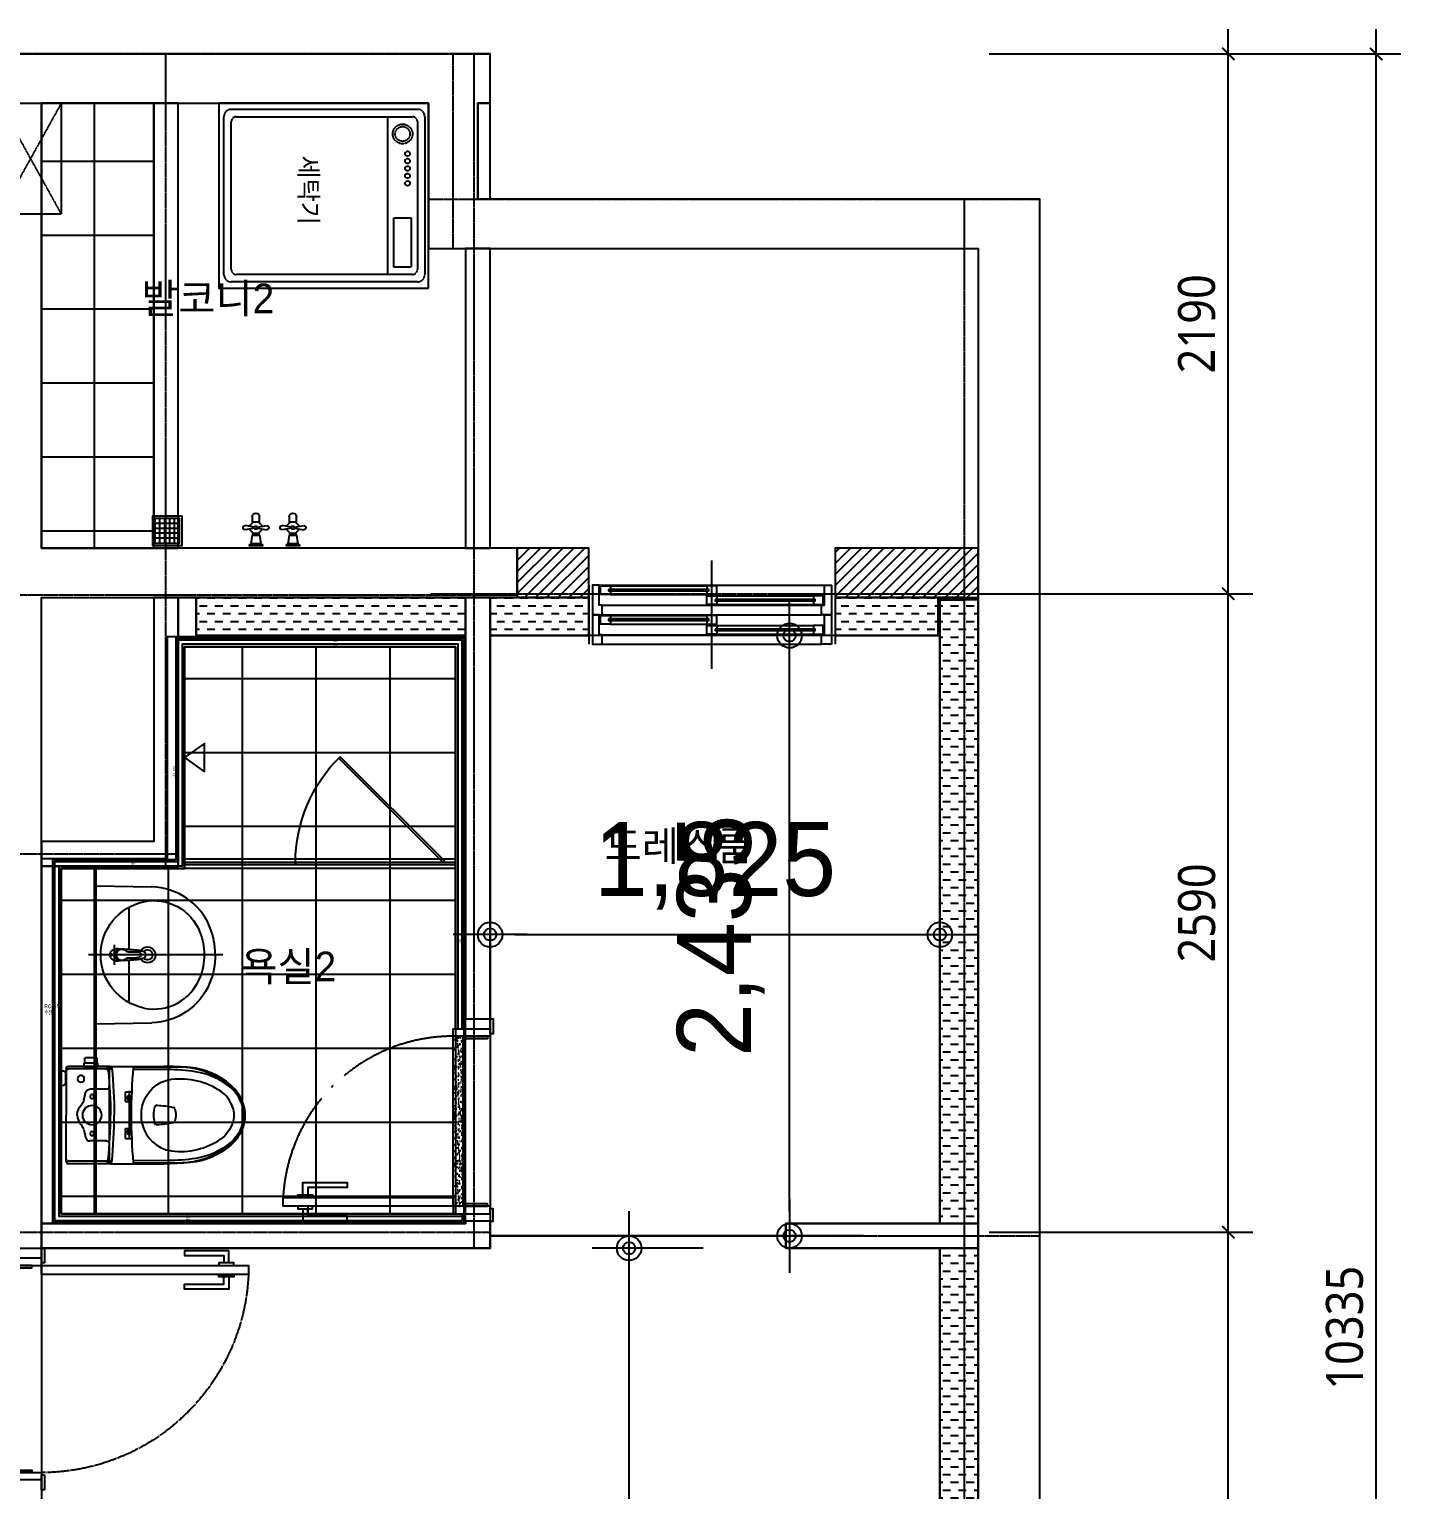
# Model space of a CAD drawing. Extents: x -125 to 16400, y -1600 to 10435.
# Drawn here: x 10835 to 16400, y 4510 to 10435 of the extents above; entities that cross this region are included whole.
import ezdxf

# ---------------------------------------------------------------- set-up
doc = ezdxf.new("R2010")
doc.units = 0
doc.header["$MEASUREMENT"] = 0
for name, pattern in [('AUDIT_D_220706163347-0', [0]), ('CEN', [62, 60, -1, 0, -1]), ('HD', [2.5, 1.5, -1]), ('HID', [2.3, 1.5, -0.8]), ('평면도(기준)$0$ACAD_ISO04W100', [30.5, 24, -3, 0.5, -3]), ('평면도(기준)$0$CENTER2', [16.25, 15, -0.5, 0.25, -0.5])]:
    doc.linetypes.add(name, pattern=pattern)
for name, color, linetype in [('84 A$0$0 TILE LINE & HATCH', 8, 'Continuous'), ('A_HAT', 8, 'Continuous'), ('AA-XXXX-DIMS', 7, 'Continuous'), ('AA-XXXX-UBR', 4, 'Continuous'), ('CEN_CON', 1, 'CEN'), ('CEN_WALL', 12, 'CEN'), ('CONC', 2, 'Continuous'), ('DIM', 7, 'AUDIT_D_220706163347-0'), ('FIN', 6, 'Continuous'), ('FUR', 4, 'Continuous'), ('FUR_가구', 8, 'HD'), ('FUR_가전', 8, 'HID'), ('INS', 8, 'Continuous'), ('SINA-F-DOOR', 5, 'Continuous'), ('SINA-F-FRAME', 4, 'Continuous'), ('SINA-F-단표시', 8, 'Continuous'), ('WAL', 3, 'Continuous'), ('WAL_DRY', 7, 'Continuous'), ('WIN', 4, 'Continuous'), ('바닥타일', 8, 'Continuous'), ('수전', 4, 'Continuous'), ('실명', 3, 'AUDIT_D_220706163347-0'), ('평면도(기준)$0$1.EC-F-DOOR', 4, 'Continuous'), ('평면도(기준)$0$1.EC-F-DOOR-F', 4, 'Continuous')]:
    doc.layers.add(name, color=color, linetype=linetype)
doc.layers.add('Defpoint', color=135, linetype='Continuous', plot=False)
doc.styles.add('HAUD01', font='Dotum.ttf')
doc.styles.add('맑은 고딕', font='malgun.ttf')
doc.styles.add('맑은고딕', font='malgun.ttf', dxfattribs={"width": 0.9})
doc.dimstyles.new('HAUD-100', dxfattribs={"dimscale": 100, "dimtxt": 3, "dimasz": 1, "dimexe": 0, "dimexo": 3, "dimgap": 1, "dimtad": 1, "dimdec": 0, "dimdsep": 46, "dimlunit": 6, "dimtxsty": 'HAUD01', "dimblk": 'DIMDOT', "dimcen": 2.5, "dimdle": 1.5, "dimclrd": 7, "dimclre": 7, "dimclrt": 3, "dimadec": 0, "dimazin": 0, "dimtfac": 1, "dimtdec": 0, "dimtix": 1, "dimtmove": 2, "dimatfit": 3, "dimfxl": 1, "dimtvp": 1, "dimtolj": 1, "dimtzin": 0, "dimarcsym": 0})
doc.dimstyles.new('MCDIM-50', dxfattribs={"dimscale": 50, "dimtxt": 3, "dimasz": 1, "dimexe": 2, "dimexo": 2, "dimgap": 1, "dimtad": 1, "dimdec": 0, "dimzin": 0, "dimdsep": 46, "dimtxsty": '맑은고딕', "dimblk1": 'ARCHTICK', "dimblk2": 'ARCHTICK', "dimsah": 1, "dimcen": 0.09, "dimdle": 2, "dimclrd": 7, "dimclre": 7, "dimclrt": 3, "dimadec": 0, "dimazin": 0, "dimtfac": 1, "dimtdec": 0, "dimtix": 1, "dimtmove": 2, "dimatfit": 3, "dimldrblk": 'ARCHTICK', "dimfxl": 1, "dimtolj": 1, "dimtzin": 0, "dimarcsym": 0})
pattern_1 = [(45, (0, 0), (-22.45064, 22.45064), [])]
pattern_2 = [(0, (0, 0), (0, 300), []), (90, (0, 0), (-300, 2e-14), [])]
pattern_3 = [(0, (0, 0), (31.75, 31.75), [31.75, -31.75])]

# ---------------------------------------------------------------- blocks, each defined once
blk = doc.blocks.new('A$C016A76E2')
at = {"layer": 'SINA-F-단표시'}
h = blk.add_hatch(dxfattribs=at)
h.set_pattern_fill('AR-SAND', color=251, scale=10, angle=90)
h.set_pattern_definition([(127.5, (671299.453, 3999847.715), (-19.26823769, -0.62993358), [0, -15.2, 0, -17, 0, -16.25]), (97.5, (671299.453, 3999847.715), (-28.22146065, 17.69776705), [0, -8.2, 0, -13.7, 0, -5.25]), (57.5, (671299.453, 3999835.415), (-0.056590535, 31.14141862), [0, -5, 0, -18, 0, -23.5]), (47.5, (671299.453, 3999835.415), (-8.77675565, 30.06126605), [0, -2.5, 0, -11.8, 0, -13.5])])
h.paths.add_polyline_path([(-150, 770), (-110, 770), (-110, 80), (-150, 80)])
at = {"layer": '84 A$0$0 TILE LINE & HATCH'}
blk.add_line((-740, 80), (-740, 50), dxfattribs=at)
at = {"layer": 'SINA-F-DOOR', "color": 8}
for points in [[(-720, 116), (-780, 116), (-780, 126), (-720, 126)], [(-720, 80), (-780, 80), (-780, 70), (-720, 70)]]:
    blk.add_lwpolyline(points, close=True, dxfattribs=at)
for points in [[(-760, 126), (-760, 176), (-580, 176), (-580, 156), (-740, 156), (-740, 126)], [(-760, 70), (-760, 20), (-580, 20), (-580, 40), (-740, 40), (-740, 70)]]:
    blk.add_lwpolyline(points, dxfattribs=at)
at = {"layer": 'SINA-F-DOOR'}
blk.add_lwpolyline([(-150, 80), (-840, 80), (-840, 116), (-150, 116), (-150, 80)], dxfattribs=at)
at = {"layer": 'SINA-F-DOOR', "color": 1, "linetype": '평면도(기준)$0$ACAD_ISO04W100', "ltscale": 20}
blk.add_arc((-149.4, 78.4), 691.6, 90.04709, 177.09665, dxfattribs=at)
at = {"layer": 'SINA-F-FRAME'}
for points in [[(0, 780), (0, 840), (12, 840), (12, 780)], [(0, 800), (0, 770), (-150, 770), (-150, 800)], [(-10, 770), (-10, 760), (-110, 760), (-110, 770)], [(0, 50), (0, 80), (-150, 80), (-150, 50)], [(-10, 80), (-10, 90), (-110, 90), (-110, 80)], [(0, 70), (0, 20), (12, 20), (12, 70)]]:
    blk.add_lwpolyline(points, close=True, dxfattribs=at)
at = {"layer": 'SINA-F-단표시', "color": 7}
blk.add_line((-150, 80), (-150, 770), dxfattribs=at)
at = {"layer": 'SINA-F-단표시', "color": 8}
blk.add_line((-110, 770), (-110, 80), dxfattribs=at)
blk = doc.blocks.new('A$C65D858C3')
at = {"layer": '평면도(기준)$0$1.EC-F-DOOR', "color": 8}
for points in [[(80.8, 920), (80.8, 970), (260.8, 970), (260.8, 950), (100.8, 950), (100.8, 920)], [(80.8, 863.9), (80.8, 813.9), (260.8, 813.9), (260.8, 833.9), (100.8, 833.9), (100.8, 863.9)]]:
    blk.add_lwpolyline(points, dxfattribs=at)
at = {"layer": '평면도(기준)$0$1.EC-F-DOOR'}
blk.add_lwpolyline([(840.4, 910), (0.8, 910), (0.8, 874), (840.4, 874), (840.4, 910)], dxfattribs=at)
at = {"layer": '평면도(기준)$0$1.EC-F-DOOR', "color": 8}
for points in [[(120.8, 910), (60.8, 910), (60.8, 920), (120.8, 920)], [(120.8, 874), (60.8, 874), (60.8, 864), (120.8, 864)]]:
    blk.add_lwpolyline(points, close=True, dxfattribs=at)
at = {"layer": '평면도(기준)$0$1.EC-F-DOOR', "color": 1, "linetype": '평면도(기준)$0$CENTER2', "ltscale": 6}
blk.add_arc((840.6, 910.6), 840.6, 182.49818, 269.98243, dxfattribs=at)
at = {"layer": '평면도(기준)$0$1.EC-F-DOOR-F'}
for points in [[(828.4, 980), (828.4, 920), (840.4, 920), (840.4, 980)], [(1050.4, 920), (1050.4, 940), (1050.4, 980), (1068.4, 980), (1068.4, 920)], [(1050.4, 940), (1050.4, 910), (840.4, 910), (840.4, 940)], [(1040.4, 910), (1040.4, 900), (880.4, 900), (880.4, 910)], [(828.4, 60), (828.4, 0), (840.4, 0), (840.4, 60)], [(1050.4, 40), (1050.4, 70), (840.4, 70), (840.4, 40)], [(1040.4, 70), (1040.4, 80), (880.4, 80), (880.4, 70)]]:
    blk.add_lwpolyline(points, close=True, dxfattribs=at)
blk.add_lwpolyline([(1068.4, 0), (1068.4, 60), (1050.4, 60), (1050.4, 10), (1065.4, 10), (1065.4, 0), (1068.4, 0)], dxfattribs=at)
blk = doc.blocks.new('WIN_이중창_1000')
at = {"layer": 'Defpoint'}
for p, q in [((-15, 240), (-15, 0)), ((985, 240), (985, 0))]:
    blk.add_line(p, q, dxfattribs=at)
at = {"layer": 'WIN'}
blk.add_line((485, -100), (485, 340), dxfattribs=at)
at = {"layer": 'WIN', "color": 8}
for p, q in [((942, 240), (28, 240)), ((897, 237), (505, 237)), ((465, 196), (73, 196)), ((897, 202), (505, 202)), ((930, 158), (40, 158)), ((930, 120), (40, 120)), ((465, 161), (73, 161)), ((465, 76), (73, 76)), ((897, 117), (505, 117)), ((897, 82), (505, 82)), ((930, 38), (40, 38)), ((930, 0), (40, 0)), ((465, 41), (73, 41))]:
    blk.add_line(p, q, dxfattribs=at)
at = {"layer": 'WIN'}
for points in [[(40, 158), (28, 158), (28, 240), (0, 240), (0, 120), (40, 120), (40, 158)], [(505, 216.5), (505, 202), (465, 202), (465, 237), (505, 237), (505, 222.5)], [(897, 216.5), (897, 202), (937, 202), (937, 237), (897, 237), (897, 222.5)], [(930, 158), (942, 158), (942, 240), (970, 240), (970, 120), (930, 120), (930, 158)], [(73, 175.5), (73, 161), (33, 161), (33, 196), (73, 196), (73, 181.5)], [(472, 181.5), (472, 175.5), (66, 175.5), (66, 181.5), (472, 181.5)], [(465, 175.5), (465, 161), (505, 161), (505, 196), (465, 196), (465, 181.5)], [(904, 222.5), (904, 216.5), (498, 216.5), (498, 222.5), (904, 222.5)], [(40, 38), (28, 38), (28, 120), (0, 120), (0, 0), (40, 0), (40, 38)], [(930, 38), (942, 38), (942, 120), (970, 120), (970, 0), (930, 0), (930, 38)], [(73, 55.5), (73, 41), (33, 41), (33, 76), (73, 76), (73, 61.5)], [(472, 61.5), (472, 55.5), (66, 55.5), (66, 61.5), (472, 61.5)], [(505, 96.5), (505, 82), (465, 82), (465, 117), (505, 117), (505, 102.5)], [(465, 55.5), (465, 41), (505, 41), (505, 76), (465, 76), (465, 61.5)], [(904, 102.5), (904, 96.5), (498, 96.5), (498, 102.5), (904, 102.5)], [(897, 96.5), (897, 82), (937, 82), (937, 117), (897, 117), (897, 102.5)]]:
    blk.add_lwpolyline(points, dxfattribs=at)
blk = doc.blocks.new('A$Cc42cb16b')
at = {"layer": 'FUR'}
for p, q in [((515, 560), (287.6, 555.3)), ((515, 560), (515, 0)), ((380, 301.1), (380, 473.6)), ((380, 86.4), (380, 258.9)), ((515, 0), (287.6, 4.7))]:
    blk.add_line(p, q, dxfattribs=at)
at = {"layer": 'FUR', "color": 1}
for p, q in [((440, 320), (440, 240)), ((0, 280), (545, 280))]:
    blk.add_line(p, q, dxfattribs=at)
at = {"layer": 'FUR', "flags": 128}
for points in [[(52.9, 394.9, -0.297578), (287.6, 555.3)], [(30, 280, -0.098575), (52.9, 394.9)], [(319.9, 64.3, -0.366647), (92.5, 187.3)]]:
    blk.add_lwpolyline(points, format="xyb", dxfattribs=at)
at = {"layer": 'FUR'}
for centre, radius, start, end in [((278.8, 300), 200, 78.13508, 158.67631), ((274.6, 280), 220.4, 281.86492, 78.13508), ((330, 280), 255, 158.67631, 180), ((305, 280), 32.5, 31.43451, 328.56579), ((305, 280), 20.5, 42.49102, 317.50719), ((330, 280), 300, 180, 202.51905), ((330, 280), 255, 180, 201.32369), ((343.2, 280.1), 11.3, 130.16728, 251.75723), ((293, 264.7), 260, 202.51905, 268.80631)]:
    blk.add_arc(centre, radius, start, end, dxfattribs=at)
for points, weights in [([(333.8, 297.1), (328.7, 296.6), (323.8, 295.4)], [1, 0.997376203537, 1]), ([(334.5, 297.1), (334.2, 297.1), (333.8, 297.1)], [1, 0.999995529652, 1]), ([(334.5, 297.1), (356.5, 299.3), (378.5, 301)], [1, 0.999929606915, 1]), ([(378.5, 301), (384.5, 301.5), (410.9, 303.3)], [1, 0.999993741512, 1]), ([(393.4, 297.1), (391.7, 295.9), (389.9, 295)], [1, 0.995856523514, 1]), ([(393.8, 297.4), (393.6, 297.3), (393.4, 297.1)], [1, 0.999939501286, 1]), ([(406.5, 302.6), (399.4, 301.9), (393.8, 297.5)], [1, 0.961287915707, 1]), ([(413.6, 303.5), (410.9, 303.4), (408.3, 302.7)], [1, 0.993428587914, 1]), ([(413.6, 303.5), (413.9, 303.5), (414.2, 303.5)], [1, 0.999912261963, 1]), ([(414.2, 303.5), (437.7, 303.4), (437.6, 280)], [1, 0.707125544548, 1]), ([(314.6, 287), (313.2, 283.7), (313.2, 280)], [1, 0.981753051281, 1]), ([(313.2, 280), (313.2, 276.4), (314.6, 273)], [1, 0.981707036495, 1]), ([(323.7, 295.4), (317, 293.6), (314.6, 287)], [1, 0.881687879562, 1]), ([(314.6, 273), (317, 266.4), (323.7, 264.6)], [1, 0.881586849689, 1]), ([(323.8, 264.6), (328.7, 263.4), (333.8, 262.9)], [1, 0.997388422489, 1]), ([(333.8, 262.9), (334.2, 262.9), (334.5, 262.9)], [1, 0.999997198582, 1]), ([(378.5, 259), (356.5, 260.7), (334.5, 262.9)], [1, 0.999929606915, 1]), ([(335.9, 288.8), (338.6, 290.8), (341.9, 291)], [1, 0.954250395298, 1]), ([(341.9, 269), (340.8, 269.1), (339.7, 269.4)], [1, 0.994235515594, 1]), ([(390.5, 258), (384.5, 258.5), (378.5, 259)], [1, 0.999993622303, 1]), ([(381.1, 267.3), (383.8, 267.1), (386.4, 266.3)], [1, 0.992239117622, 1]), ([(389.9, 295), (385.7, 292.9), (381.2, 292.7)], [1, 0.978727579117, 1]), ([(386.4, 266.3), (390.2, 265.2), (393.3, 262.9)], [1, 0.985343575478, 1]), ([(390.6, 258), (400.5, 256.9), (413.6, 256.5)], [1, 0.999511599541, 1]), ([(393.3, 262.9), (393.5, 262.7), (393.8, 262.5)], [1, 0.999930858612, 1]), ([(393.8, 262.5), (399.4, 258.1), (406.5, 257.4)], [1, 0.960904896259, 1]), ([(408.9, 257.1), (411.2, 256.6), (413.6, 256.5)], [1, 0.99490660429, 1]), ([(414.2, 256.5), (413.9, 256.5), (413.6, 256.5)], [1, 0.999912261963, 1]), ([(437.6, 280), (437.7, 256.6), (414.2, 256.5)], [1, 0.707125544548, 1]), ([(433, 256), (457, 256), (457, 280)], [1, 0.707185387611, 1]), ([(433.6, 283.5), (433.9, 281.8), (433.9, 280)], [1, 0.996173918247, 1]), ([(433.6, 276.5), (433.9, 278.2), (433.9, 280)], [1, 0.996153950691, 1])]:
    blk.add_rational_spline(points, weights, degree=2, dxfattribs=at)
for points, knots in [([(431.4, 280), (431.4, 283.2), (430.7, 286.4), (428.3, 292.1), (426.5, 294.7), (419.6, 301.1), (413.1, 303.3), (406.5, 302.6)], [0, 0, 0, 0, 0.248236, 0.248236, 0.496338, 0.496338, 1, 1, 1, 1]), ([(434.3, 283.5), (433.5, 288.8), (431.1, 293.7), (423.9, 300.6), (419.4, 302.6), (413.4, 302.8)], [0, 0, 0, 0, 0.5, 0.5, 1, 1, 1, 1]), ([(406.5, 257.4), (413.1, 256.7), (419.6, 258.9), (426.5, 265.3), (428.3, 267.9), (430.7, 273.6), (431.4, 276.7), (431.4, 280)], [0, 0, 0, 0, 0.502806, 0.502806, 0.750772, 0.750772, 1, 1, 1, 1]), ([(413.4, 257.1), (419.4, 257.4), (423.9, 259.4), (431.1, 266.3), (433.5, 271.2), (434.3, 276.5)], [0, 0, 0, 0, 0.5, 0.5, 1, 1, 1, 1]), ([(433.4, 283.5), (433.2, 283.5), (433.1, 283.1), (433, 281.9), (433, 280.9), (433, 280)], [0, 0, 0, 0, 0.493042, 0.493042, 1, 1, 1, 1]), ([(433, 280), (433, 279.1), (433, 278.1), (433.1, 276.8), (433.2, 276.5), (433.4, 276.5)], [0, 0, 0, 0, 0.493716, 0.493716, 1, 1, 1, 1]), ([(448.6, 280), (448.6, 281.8), (449.3, 283.2), (450.7, 283.3), (451.2, 283), (452, 281.8), (452.2, 280.9), (452.2, 280)], [0, 0, 0, 0, 0.498025, 0.498025, 0.742403, 0.742403, 1, 1, 1, 1]), ([(452.2, 280), (452.2, 279.1), (452, 278.3), (451.2, 277), (450.7, 276.7), (449.3, 276.8), (448.6, 278.2), (448.6, 280)], [0, 0, 0, 0, 0.250344, 0.250344, 0.505692, 0.505692, 1, 1, 1, 1]), ([(449.8, 283.1), (450, 283), (450.4, 282.6), (450.8, 281.9), (451.1, 281), (451.2, 280.3), (451.2, 280)], [0, 0, 0, 0, 0.213027, 0.451355, 0.721359, 1, 1, 1, 1]), ([(451.2, 280), (451.2, 278.8), (450.8, 278.1), (450.3, 277.2), (450, 277), (449.8, 276.9)], [0, 0, 0, 0, 0.435639, 0.435639, 1, 1, 1, 1])]:
    blk.add_open_spline(points, degree=3, knots=knots, dxfattribs=at)
for points in [[(409, 302.8), (408.7, 302.8), (408.5, 302.7)], [(413.4, 302.8), (411.6, 302.8), (409.7, 302.8)], [(416.6, 303.6), (415.4, 303.5), (414.2, 303.5)], [(418.5, 303.6), (417.5, 303.6), (416.6, 303.6)], [(423.3, 303.7), (420.9, 303.7), (418.6, 303.6)], [(423.3, 303.7), (424.3, 303.8), (425.4, 303.8)], [(425.4, 303.8), (429.2, 303.9), (433, 304)], [(341.9, 291), (350.1, 291.3), (358.3, 291.7)], [(358.3, 268.3), (350.1, 268.6), (341.9, 269)], [(381.2, 292.7), (369.7, 292.2), (358.3, 291.7)], [(381.1, 267.3), (369.7, 267.8), (358.3, 268.3)], [(410, 257.2), (411.7, 257.2), (413.4, 257.1)], [(414.2, 256.5), (415.4, 256.5), (416.6, 256.4)], [(414.8, 256.5), (415.1, 256.5), (415.4, 256.5)], [(416.6, 256.4), (417.5, 256.4), (418.5, 256.4)], [(418.6, 256.4), (420.9, 256.3), (423.3, 256.3)], [(425.4, 256.2), (424.3, 256.2), (423.3, 256.3)], [(433, 256), (429.2, 256.1), (425.4, 256.2)], [(434.3, 283.5), (433.9, 283.5), (433.4, 283.5)], [(433.4, 276.5), (433.9, 276.5), (434.3, 276.5)]]:
    blk.add_open_spline(points, degree=2, dxfattribs=at)
blk.add_rational_spline([(457, 280), (457, 289.9), (450, 297), (443, 304), (433, 304)], [1, 0.923873603344, 1, 0.923873603344, 1], degree=2, knots=[0, 0, 0, 0.5, 0.5, 1, 1, 1], dxfattribs=at)
blk = doc.blocks.new('A$C26a53a47')
at = {"layer": 'FUR'}
for p, q in [((599, 407.6), (599, 426)), ((603, 430), (646.5, 430)), ((650.5, 426), (650.5, 407.6)), ((267.7, 392), (452, 392.5)), ((313.6, 382.1), (452.8, 382.5)), ((542, 395), (329.4, 395)), ((555, 377.9), (540, 387.8)), ((548, 395), (717, 395)), ((563, 385), (548, 395)), ((550, 387), (550, 8)), ((563, 385), (717, 385)), ((596, 407.6), (654, 407.6)), ((596, 395), (596, 407.6)), ((654, 395), (596, 395)), ((654, 407.6), (654, 395)), ((725, 387), (725, 197.5)), ((725, 357.8), (727, 357.8)), ((727, 331.5), (727, 363.5)), ((741, 377.5), (745, 377.5)), ((745.1, 377.5), (745, 317.5)), ((745, 377.5), (745, 317.5)), ((562, 302.5), (629.4, 302.5)), ((725, 337.3), (727, 337.3)), ((741, 317.5), (745, 317.5)), ((484, 292.5), (458.1, 292.5)), ((459.2, 261.5), (462, 261.5)), ((462, 261.5), (462, 133.5)), ((484, 252.5), (462, 252.5)), ((470, 295.5), (470, 99.5)), ((484, 252.5), (484, 292.5)), ((653.5, 257.5), (648.2, 280.9)), ((725, 8), (725, 197.5)), ((459.2, 133.5), (462, 133.5)), ((484, 142.5), (462, 142.5)), ((484, 102.5), (484, 142.5)), ((653.5, 137.5), (648.2, 114.1)), ((484, 102.5), (458.1, 102.5)), ((562, 92.5), (629.4, 92.5)), ((267.7, 3), (452, 2.5)), ((313.6, 12.9), (452.8, 12.5)), ((542, 0), (329.4, 0)), ((555, 17.1), (540, 7.2)), ((563, 10), (548, 0)), ((548, 0), (717, 0)), ((563, 10), (717, 10))]:
    blk.add_line(p, q, dxfattribs=at)
at = {"layer": 'FUR', "flags": 128}
for points in [[(51.2, 310.4, -0.18096), (267.7, 392)], [(56.3, 307.5, -0.139094), (200.3, 373.3)], [(56.7, 319, -0.159563), (222.5, 390.2)], [(200.3, 373.3, -0.037446), (313.6, 382.1)], [(222.5, 390.2, -0.022302), (329.4, 395)], [(0, 197.5, -0.216307), (51.2, 310.4)], [(5.5, 197.5, -0.219854), (56.3, 307.5)], [(7.1, 243, -0.135941), (56.7, 319)], [(562, 302.5, -0.414214), (550, 314.5)], [(741, 317.5, -0.414214), (727, 331.5)], [(49.9, 229.4, -0.165632), (97.9, 294.2)], [(355.8, 237.3, -0.336618), (364.8, 231.1)], [(284.1, 222.7, -0.26174), (290.6, 228.6)], [(540, 7.2, -0.026367), (530, 197.5)], [(555, 17.1, -0.027834), (545, 197.5)], [(680, 197.5, -0.192258), (663.5, 156.2)], [(290.6, 166.4, -0.26174), (284.1, 172.3)], [(416.2, 162, -0.317582), (297.5, 52.4)], [(653.5, 137.5, -0.135013), (663.5, 156.2)], [(297.5, 52.4, -0.186188), (97.9, 100.8)], [(643.9, 101.6, -0.289681), (629.4, 92.5)], [(648.2, 114.1, -0.055053), (643.9, 101.6)], [(548, 0, -0.383657), (540, 7.2)], [(563, 10, -0.381976), (555, 17.1)], [(725, 18, -0.414214), (717, 10)], [(725, 8, -0.414214), (717, 0)]]:
    blk.add_lwpolyline(points, format="xyb", dxfattribs=at)
at = {"layer": 'FUR'}
for centre, radius in [((665, 345), 13.5), ((470, 267.5), 8), ((620, 272.5), 8), ((620, 197.5), 39), ((470, 127.5), 8), ((620, 122.5), 8)]:
    blk.add_circle(centre, radius, dxfattribs=at)
for centre, radius, start, end in [((603, 426), 4, 90, 180), ((646.5, 426), 4, 0, 90), ((-1905.3, 197.5), 2365.3, 355.2711, 4.7289), ((2338.5, 197.5), 1808.5, 173.95856, 180), ((548, 387), 8, 90, 173.95856), ((542, 387), 8, 67.97541, 90), ((542, 387), 8, 0, 67.97541), ((2169, 197.5), 1624, 173.62266, 180), ((563, 377), 8, 90, 173.62266), ((717, 387), 8, 0, 90), ((717, 377), 8, 0, 90), ((741, 363.5), 14, 90, 180), ((260.4, 59.6), 285.4, 82.53283, 124.72084), ((279.3, 203.8), 140, 12.05719, 82.53283), ((629.4, 286.5), 16, 25.37873, 90.09343), ((150, 197.5), 150, 162.33942, 197.66058), ((369.2, -112.4), 350, 92.18184, 102.97326), ((589.7, 267.6), 60, 12.77432, 25.37873), ((692.5, 266.4), 40, 192.77436, 223.53108), ((620, 197.5), 60, 0, 43.53108), ((150, 197.5), 150, 180, 228.8217), ((150, 197.5), 144.5, 180, 229.59784), ((150, 197.5), 105, 162.33942, 197.66058), ((360, 197.5), 80, 161.64341, 198.35659), ((260, 197.5), 110, 342.23478, 17.76522), ((250, 197.5), 170, 347.94281, 12.05719), ((169.1, 203.6), 170, 197.66058, 228.62622), ((169.1, 203.6), 125, 197.66058, 235.27916), ((369.2, 507.4), 350, 257.02674, 267.81816), ((356.2, 166.7), 9, 267.81816, 342.23478), ((268.5, 333), 330, 228.8217, 269.85058), ((244.3, 308.3), 290, 229.59784, 261.27252), ((248.4, 293.6), 290, 228.62622, 264.8897), ((562, 80.5), 12, 90, 180), ((315.6, 772.9), 760, 261.27252, 269.8506), ((329.4, 1200), 1200, 264.8897, 270), ((542, 8), 8, 270, 292.02459), ((542, 8), 8, 292.02459, 0)]:
    blk.add_arc(centre, radius, start, end, dxfattribs=at)
blk.add_open_spline([(5.4, 197.5), (5.4, 197.6), (5.4, 197.6), (5.4, 197.7)], degree=3, dxfattribs=at)
blk.add_open_spline([(5.4, 197.5), (5.4, 197.6), (5.4, 197.6), (5.4, 197.7)], degree=3, dxfattribs=at)
blk = doc.blocks.new('UBR 부부욕실 1600x2300')
at = {"layer": '바닥타일'}
h = blk.add_hatch(dxfattribs=at)
h.set_pattern_fill('_USER', color=256, scale=300, double=1, pattern_type=0)
h.set_pattern_definition(pattern_2)
h.paths.add_polyline_path([(-1100, -2300), (500, -2300), (500, -900), (0, -900), (0, 0), (-1100, 0)])
at = {"layer": 'FUR', "color": 6}
blk.add_line((-450, -876), (-450, -884), dxfattribs=at)
at = {"layer": 'FUR'}
blk.add_line((360, -900), (360, -2300), dxfattribs=at)
for points in [[(-1100, -2300), (500, -2300), (500, -900), (0, -900), (0, 0), (-1100, 0)], [(-81.9, -508), (-81.9, -392), (0, -450)], [(0, -860), (-1100, -860), (-1100, -900), (0, -900)]]:
    blk.add_lwpolyline(points, close=True, dxfattribs=at)
at = {"layer": 'FUR', "color": 6}
for points in [[(-1055.7, -870.3), (-631.4, -446.1), (-625.8, -451.8), (-1050, -876)], [(-1100, -876), (0, -876), (0, -884), (-1100, -884)]]:
    blk.add_lwpolyline(points, close=True, dxfattribs=at)
blk.add_arc((-1050, -876), 600, 0, 45.76397, dxfattribs=at)
at = {"layer": 'FUR'}
for name, p in [('A$Cc42cb16b', (-155, -1530)), ('A$C26a53a47', (-245.1, -2097.5))]:
    blk.add_blockref(name, p, dxfattribs=at)
blk = doc.blocks.new('A$C4e4a4905')
at = {"layer": 'AA-XXXX-UBR'}
blk.add_line((1714.5, 47.5), (1714.5, 20.5), dxfattribs=at)
at = {"layer": 'AA-XXXX-UBR', "color": 5}
blk.add_lwpolyline([(52.5, 1482.5), (52.5, 12.5), (1722.5, 12.5), (1722.5, 2382.5), (552.5, 2382.5), (552.5, 1482.5)], close=True, dxfattribs=at)
at = {"layer": 'AA-XXXX-UBR'}
for points in [[(1714.5, 797.5), (1714.5, 2374.5), (560.5, 2374.5), (560.5, 1474.5), (60.5, 1474.5), (60.5, 20.5), (1714.5, 20.5)], [(1697.5, 797.5), (1697.5, 2357.5), (577.5, 2357.5), (577.5, 1457.5), (77.5, 1457.5), (77.5, 37.5), (1714.5, 37.5)], [(1687.5, 797.5), (1687.5, 2347.5), (587.5, 2347.5), (587.5, 1447.5), (87.5, 1447.5), (87.5, 47.5), (1714.5, 47.5)]]:
    blk.add_lwpolyline(points, dxfattribs=at)
at = {"layer": 'Defpoint'}
blk.add_lwpolyline([(7.5, 1487.5), (7.5, 7.5), (1727.5, 7.5), (1727.5, 2387.5), (517.5, 2387.5), (517.5, 1487.5)], close=True, dxfattribs=at)
at = {"layer": 'Defpoint', "style": 'HAUD01', "width": 0.8}
for p in [(1206.6, 2349.5), (387.9, 1449.5), (610.6, 12.1)]:
    blk.add_text('경량', height=15, rotation=90, dxfattribs=at).set_placement(p)
for s, p in [('경량', (537.9, 1844.4)), ('수전', (537.9, 1819.7)), ('경량', (1689.5, 1144.9)), ('RC,조적', (19.2, 881.3)), ('수전', (19.2, 856.5))]:
    blk.add_text(s, height=15, dxfattribs=at).set_placement(p)
blk = doc.blocks.new('FD')
at = {"layer": '수전'}
for p, q in [((110, -30), (10, -30)), ((110, -50), (10, -50)), ((30, -110), (30, -10)), ((50, -110), (50, -10)), ((70, -110), (70, -10)), ((90, -110), (90, -10)), ((110, -70), (10, -70)), ((110, -90), (10, -90))]:
    blk.add_line(p, q, dxfattribs=at)
for points in [[(0, -120), (120, -120), (120, 0), (0, 0)], [(10, -110), (110, -110), (110, -10), (10, -10)]]:
    blk.add_lwpolyline(points, close=True, dxfattribs=at)
blk = doc.blocks.new('수전')
at = {"layer": '수전'}
for p, q in [((0, 0), (58.5, 0, 0)), ((19.7, -49.8), (6.1, -63.4)), ((29.2, -7), (9.3, -7)), ((9.9, -7), (14.9, -42.9)), ((14.9, -42.9), (29.2, -42.9)), ((38.8, -49.8), (19.7, -49.8)), ((49.2, -7), (29.2, -7)), ((29.2, -42.9), (43.6, -42.9)), ((52.3, -63.4), (38.8, -49.8)), ((43.6, -42.9), (48.6, -7)), ((23.4, -71.3), (-14.8, -64.6)), ((23.4, -74.6), (-14.8, -81.3)), ((6.1, -63.4), (6.1, -68.2)), ((6.1, -77.6), (6.1, -82.5)), ((6.1, -82.5), (19.7, -96)), ((14.5, -117.3), (14.5, -90.9)), ((19.7, -96), (38.8, -96)), ((35.1, -71.3), (73.3, -64.6)), ((35.1, -74.6), (73.3, -81.3)), ((38.8, -96), (52.3, -82.5)), ((44, -90.9), (44, -117.3)), ((52.3, -68.2), (52.3, -63.4)), ((52.3, -82.5), (52.3, -77.6))]:
    blk.add_line(p, q, dxfattribs=at)
blk.add_circle((29.2, -72.9), 5.91, dxfattribs=at)
for centre, radius, start, end in [((11.8, 6), 13.2, 207.18523, 259.41198), ((46.7, 6), 13.2, 280.58802, 332.81477), ((-12.4, -49.9), 28.1, 351.51099, 14.30798), ((70.8, -49.9), 28.1, 165.69202, 188.48901), ((-14.8, -72.9), 8.37, 90, 270), ((29.2, -117.3), 14.7, 180, 0), ((73.3, -72.9), 8.37, 270, 90)]:
    blk.add_arc(centre, radius, start, end, dxfattribs=at)
blk = doc.blocks.new('세탁기-850')
at = {"layer": 'Defpoints'}
blk.add_lwpolyline([(0, 0), (-750, 0), (-750, -850), (0, -850)], close=True, dxfattribs=at)
at = {"layer": 'FUR_가전'}
blk.add_line((-55, -165), (-695, -165), dxfattribs=at)
for points in [[(-695, -830, -0.414214), (-725, -800), (-725, -45, -0.414214), (-695, -15), (-55, -15, -0.414214), (-25, -45), (-25, -800, -0.414214), (-55, -830)], [(-695, -780), (-695, -65, -0.414214), (-675, -45), (-75, -45, -0.414214), (-55, -65), (-55, -780, -0.414214), (-75, -800), (-675, -800, -0.414214)]]:
    blk.add_lwpolyline(points, format="xyb", close=True, dxfattribs=at)
blk.add_lwpolyline([(-85, -140), (-285, -140), (-285, -70), (-85, -70)], close=True, dxfattribs=at)
for centre, radius in [((-625.1, -105), 40), ((-625.1, -105), 30), ((-545.1, -85), 10), ((-515.1, -85), 10), ((-485.1, -85), 10), ((-455.1, -85), 10), ((-425.1, -85), 10)]:
    blk.add_circle(centre, radius, dxfattribs=at)
at = {"layer": 'FUR_가전', "style": '맑은 고딕'}
blk.add_text('세탁기', height=75, rotation=0, dxfattribs=at).set_placement((-537.9, -523.5))
blk = doc.blocks.new('A$Ca96da67e')
at = {"layer": 'FUR_가구'}
for p, q in [((250, 450), (0, 0)), ((0, 450), (250, 0))]:
    blk.add_line(p, q, dxfattribs=at)
blk.add_lwpolyline([(250, 0), (0, 0), (0, 450), (250, 450)], close=True, dxfattribs=at)
blk = doc.blocks.new('_ArchTick')
at = {"color": 0, "linetype": 'ByBlock', "const_width": 0.15}
blk.add_lwpolyline([(-0.5, -0.5), (0.5, 0.5)], dxfattribs=at)
blk = doc.blocks.new('*D54')
at = {"layer": 'Defpoints', "color": 0, "transparency": 16777216}
for p in [(14630, 10335), (16300, 10335), (14630, 0)]:
    blk.add_point(p, dxfattribs=at)
at = {"layer": 'DIM', "color": 7, "lineweight": -2, "transparency": 16777216}
for p, q in [((16300, -100), (16300, 10435)), ((14730, 10335), (16400, 10335)), ((14730, 0), (16400, 0))]:
    blk.add_line(p, q, dxfattribs=at)
at = {"layer": 'DIM', "color": 7, "lineweight": -2, "transparency": 16777216, "xscale": 50, "yscale": 50, "zscale": 50}
for p, rotation in [((16300, 10335), 90), ((16300, 0), 270)]:
    blk.add_blockref('_ArchTick', p, dxfattribs=dict(at, rotation=rotation))
at = {"layer": 'DIM', "color": 3, "transparency": 16777216, "insert": (16172.1, 5167.5), "char_height": 150, "attachment_point": 5, "rotation": 90, "style": '맑은고딕'}
blk.add_mtext('\\A1;10335', dxfattribs=at)
blk = doc.blocks.new('*D56')
at = {"layer": 'Defpoints', "color": 0, "transparency": 16777216}
for p in [(14630, 5555), (15700, 5555), (14630, 1500)]:
    blk.add_point(p, dxfattribs=at)
at = {"layer": 'DIM', "color": 7, "lineweight": -2, "transparency": 16777216}
for p, q in [((15700, 1400), (15700, 5655)), ((14730, 5555), (15800, 5555)), ((14730, 1500), (15800, 1500))]:
    blk.add_line(p, q, dxfattribs=at)
at = {"layer": 'DIM', "color": 7, "lineweight": -2, "transparency": 16777216, "xscale": 50, "yscale": 50, "zscale": 50}
for p, rotation in [((15700, 5555), 90), ((15700, 1500), 270)]:
    blk.add_blockref('_ArchTick', p, dxfattribs=dict(at, rotation=rotation))
at = {"layer": 'DIM', "color": 3, "transparency": 16777216, "insert": (15572.5, 3527.5), "char_height": 150, "attachment_point": 5, "rotation": 90, "style": '맑은고딕'}
blk.add_mtext('\\A1;4055', dxfattribs=at)
blk = doc.blocks.new('*D57')
at = {"layer": 'Defpoints', "color": 0, "transparency": 16777216}
for p in [(14630, 8145), (15700, 8145), (14630, 5555)]:
    blk.add_point(p, dxfattribs=at)
at = {"layer": 'DIM', "color": 7, "lineweight": -2, "transparency": 16777216}
for p, q in [((15700, 5455), (15700, 8245)), ((14730, 8145), (15800, 8145)), ((14730, 5555), (15800, 5555))]:
    blk.add_line(p, q, dxfattribs=at)
at = {"layer": 'DIM', "color": 7, "lineweight": -2, "transparency": 16777216, "xscale": 50, "yscale": 50, "zscale": 50}
for p, rotation in [((15700, 8145), 90), ((15700, 5555), 270)]:
    blk.add_blockref('_ArchTick', p, dxfattribs=dict(at, rotation=rotation))
at = {"layer": 'DIM', "color": 3, "transparency": 16777216, "insert": (15572.5, 6850), "char_height": 150, "attachment_point": 5, "rotation": 90, "style": '맑은고딕'}
blk.add_mtext('\\A1;2590', dxfattribs=at)
blk = doc.blocks.new('*D58')
at = {"layer": 'Defpoints', "color": 0, "transparency": 16777216}
for p in [(14630, 10335), (15700, 10335), (14630, 8145)]:
    blk.add_point(p, dxfattribs=at)
at = {"layer": 'DIM', "color": 7, "lineweight": -2, "transparency": 16777216}
for p, q in [((15700, 8045), (15700, 10435)), ((14730, 10335), (15800, 10335)), ((14730, 8145), (15800, 8145))]:
    blk.add_line(p, q, dxfattribs=at)
at = {"layer": 'DIM', "color": 7, "lineweight": -2, "transparency": 16777216, "xscale": 50, "yscale": 50, "zscale": 50}
for p, rotation in [((15700, 10335), 90), ((15700, 8145), 270)]:
    blk.add_blockref('_ArchTick', p, dxfattribs=dict(at, rotation=rotation))
at = {"layer": 'DIM', "color": 3, "transparency": 16777216, "insert": (15572.1, 9240), "char_height": 150, "attachment_point": 5, "rotation": 90, "style": '맑은고딕'}
blk.add_mtext('\\A1;2190', dxfattribs=at)
blk = doc.blocks.new('DIMDOT')
at = {"layer": 'AA-XXXX-DIMS'}
for p, q in [((0, -1.5), (0, 1.5)), ((-1.5, 0), (1.5, 0))]:
    blk.add_line(p, q, dxfattribs=at)
for radius in [0.5, 0.25]:
    blk.add_circle((0, 0), radius, dxfattribs=at)
blk = doc.blocks.new('*D60')
at = {"layer": 'Defpoints', "color": 0, "transparency": 16777216}
for p in [(13269, 5490), (13269, 5490), (13269, 1800)]:
    blk.add_point(p, dxfattribs=at)
at = {"layer": 'DIM', "color": 7, "lineweight": -2, "transparency": 16777216}
for p, q in [((13569, 5490), (13269, 5490)), ((13269, 1900), (13269, 5390)), ((13569, 1800), (13269, 1800))]:
    blk.add_line(p, q, dxfattribs=at)
at = {"layer": 'DIM', "color": 7, "lineweight": -2, "transparency": 16777216, "xscale": 100, "yscale": 100, "zscale": 100}
for p, rotation in [((13269, 5490), 90), ((13269, 1800), 270)]:
    blk.add_blockref('DIMDOT', p, dxfattribs=dict(at, rotation=rotation))
at = {"layer": 'DIM', "color": 3, "transparency": 16777216, "insert": (12989.9, 3645), "char_height": 300, "attachment_point": 5, "rotation": 90, "style": 'HAUD01'}
blk.add_mtext('\\A1;3,690', dxfattribs=at)
blk = doc.blocks.new('*D61')
at = {"layer": 'Defpoints', "color": 0, "transparency": 16777216}
for p in [(12705, 6762), (14530, 6762), (14530, 6762)]:
    blk.add_point(p, dxfattribs=at)
at = {"layer": 'DIM', "color": 7, "lineweight": -2, "transparency": 16777216}
for p, q in [((12705, 7062), (12705, 6762)), ((14530, 7062), (14530, 6762)), ((12805, 6762), (14430, 6762))]:
    blk.add_line(p, q, dxfattribs=at)
at = {"layer": 'DIM', "color": 7, "lineweight": -2, "transparency": 16777216, "xscale": 100, "yscale": 100, "zscale": 100, "rotation": 180}
blk.add_blockref('DIMDOT', (12705, 6762), dxfattribs=at)
at = {"layer": 'DIM', "color": 7, "lineweight": -2, "transparency": 16777216, "xscale": 100, "yscale": 100, "zscale": 100}
blk.add_blockref('DIMDOT', (14530, 6762), dxfattribs=at)
at = {"layer": 'DIM', "color": 3, "transparency": 16777216, "insert": (13617.5, 7041.1), "char_height": 300, "attachment_point": 5, "style": 'HAUD01'}
blk.add_mtext('\\A1;1,825', dxfattribs=at)
blk = doc.blocks.new('*D62')
at = {"layer": 'Defpoints', "color": 0, "transparency": 16777216}
for p in [(13920, 7975), (13920, 7975), (13920, 5540)]:
    blk.add_point(p, dxfattribs=at)
at = {"layer": 'DIM', "color": 7, "lineweight": -2, "transparency": 16777216}
for p, q in [((14220, 7975), (13920, 7975)), ((13920, 5640), (13920, 7875)), ((14220, 5540), (13920, 5540))]:
    blk.add_line(p, q, dxfattribs=at)
at = {"layer": 'DIM', "color": 7, "lineweight": -2, "transparency": 16777216, "xscale": 100, "yscale": 100, "zscale": 100}
for p, rotation in [((13920, 7975), 90), ((13920, 5540), 270)]:
    blk.add_blockref('DIMDOT', p, dxfattribs=dict(at, rotation=rotation))
at = {"layer": 'DIM', "color": 3, "transparency": 16777216, "insert": (13640.9, 6757.5), "char_height": 300, "attachment_point": 5, "rotation": 90, "style": 'HAUD01'}
blk.add_mtext('\\A1;2,435', dxfattribs=at)

msp = doc.modelspace()

# ---------------------------------------------------------------- hatches: boundary and pattern name
at = {"layer": 'A_HAT'}
h = msp.add_hatch(dxfattribs=at)
h.set_pattern_fill('ANSI31', color=256, scale=10, style=0)
h.set_pattern_definition(pattern_1)
h.paths.add_polyline_path([(12815, 8130), (13105, 8130), (13105, 8330), (12815, 8330)])
h = msp.add_hatch(dxfattribs=at)
h.set_pattern_fill('ANSI31', color=256, scale=10, style=0)
h.set_pattern_definition(pattern_1)
h.paths.add_polyline_path([(14105, 8130), (14685, 8130), (14685, 8330), (14105, 8330)])
at = {"layer": 'INS'}
h = msp.add_hatch(dxfattribs=at)
h.set_pattern_fill('DASH', color=256, scale=10, style=0)
h.set_pattern_definition(pattern_3)
h.paths.add_polyline_path([(11512.1, 7975), (12605, 7975), (12605, 8130), (11512.1, 8130)])
h = msp.add_hatch(dxfattribs=at)
h.set_pattern_fill('DASH', color=256, scale=10, style=0)
h.set_pattern_definition(pattern_3)
h.paths.add_polyline_path([(12705, 7975), (13105, 7975), (13105, 8130), (12705, 8130)])
h = msp.add_hatch(dxfattribs=at)
h.set_pattern_fill('DASH', color=256, scale=10, style=0)
h.set_pattern_definition(pattern_3)
h.paths.add_polyline_path([(14105, 7975), (14523.3, 7975), (14523.3, 8130), (14105, 8130)])
h = msp.add_hatch(dxfattribs=at)
h.set_pattern_fill('DASH', color=256, scale=10, style=0)
h.set_pattern_definition(pattern_3)
h.paths.add_polyline_path([(14530, 5590), (14685, 5590), (14685, 8120.8), (14530, 8120.8)])
h = msp.add_hatch(dxfattribs=at)
h.set_pattern_fill('DASH', color=256, scale=10, style=0)
h.set_pattern_definition(pattern_3)
h.paths.add_polyline_path([(14530, 1690), (14685, 1690), (14685, 5490), (14530, 5490)])
at = {"layer": '바닥타일'}
h = msp.add_hatch(dxfattribs=at)
h.set_pattern_fill('_USER', color=256, scale=300, style=0, double=1, pattern_type=0)
h.set_pattern_definition(pattern_2)
h.paths.add_polyline_path([(10885, 8330), (11340, 8330), (11340, 10135), (10885, 10135)])

# ---------------------------------------------------------------- linework, layer by layer
at = {"layer": 'CEN_CON'}
for p, q in [((5445, 10335), (12705, 10335)), ((12555, 9545), (12555, 10335)), ((12455, 9745), (14935, 9745)), ((14630, 0), (14630, 9745)), ((9775, 8140), (12815, 8140))]:
    msp.add_line(p, q, dxfattribs=at)
at = {"layer": 'CEN_WALL'}
for p, q in [((11390, 7040), (11390, 10335)), ((12640, 5490), (12640, 10335)), ((12465, 8145), (14935, 8145)), ((10685, 7090), (11440, 7090)), ((10685, 5555), (12705, 5555)), ((13905, 5540), (14935, 5540))]:
    msp.add_line(p, q, dxfattribs=at)
at = {"layer": 'CONC'}
for points in [[(14935, 0), (14935, 9745), (12655, 9745), (12655, 10135), (12705, 10135), (12705, 10335), (5445, 10335)], [(6452, 10135), (10685, 10135), (10685, 8330), (9775, 8330), (9775, 8130), (10685, 8130), (10685, 5490), (10885, 5490), (10885, 8130), (12815, 8130), (12815, 8330), (10885, 8330), (10885, 10135), (12455, 10135), (12455, 9545), (14685, 9545), (14685, 1690)]]:
    msp.add_lwpolyline(points, dxfattribs=at)
at = {"layer": 'FIN'}
for points in [[(10885, 8330), (11340, 8330), (11340, 10135), (10885, 10135)], [(10885, 5590), (12605, 5590), (12605, 7975), (11512.1, 7975), (11512.1, 8130), (11440, 8130), (11440, 7040), (10885, 7040)], [(12705, 5540), (13905, 5540), (13905, 5590), (14530, 5590), (14530, 8120.8), (14630, 8120.8), (14630, 8130), (14523.3, 8130), (14523.3, 7975), (12705, 7975)], [(10885, 1800), (14489, 1800), (14489, 1690), (14530, 1690), (14530, 5490), (13905, 5490), (13905, 5540), (12705, 5540), (12705, 5490), (10885, 5490)]]:
    msp.add_lwpolyline(points, close=True, dxfattribs=at)
at = {"layer": 'INS'}
for points in [[(11512.1, 7975), (12605, 7975), (12605, 8130), (11512.1, 8130)], [(12705, 7975), (13105, 7975), (13105, 8130), (12705, 8130)], [(14105, 7975), (14523.3, 7975), (14523.3, 8130), (14105, 8130)], [(14530, 5590), (14685, 5590), (14685, 8120.8), (14530, 8120.8)], [(14530, 1690), (14685, 1690), (14685, 5490), (14530, 5490)]]:
    msp.add_lwpolyline(points, close=True, dxfattribs=at)
at = {"layer": 'WAL'}
for points in [[(12815, 8130), (13105, 8130), (13105, 8330), (12815, 8330)], [(14105, 8130), (14685, 8130), (14685, 8330), (14105, 8330)]]:
    msp.add_lwpolyline(points, close=True, dxfattribs=at)
at = {"layer": 'WAL_DRY'}
for points in [[(11340, 8330), (11440, 8330), (11440, 10135), (11340, 10135)], [(12655, 9745), (12705, 9745), (12705, 10135), (12655, 10135)], [(12605, 8330), (12705, 8330), (12705, 9545), (12605, 9545)], [(10885, 7040), (11440, 7040), (11440, 8130), (11340, 8130), (11340, 7140), (10885, 7140)], [(12605, 6420), (12705, 6420), (12705, 8130), (12605, 8130)], [(10885, 5490), (12705, 5490), (12705, 5600), (12605, 5600), (12605, 5590), (10885, 5590)], [(13905, 5490), (14685, 5490), (14685, 5590), (13905, 5590)]]:
    msp.add_lwpolyline(points, close=True, dxfattribs=at)
at = {"layer": '바닥타일'}
msp.add_lwpolyline([(10885, 8330), (11340, 8330), (11340, 10135), (10885, 10135)], close=True, dxfattribs=at)

# ---------------------------------------------------------------- block references
at = {"layer": 'AA-XXXX-UBR'}
msp.add_blockref('A$C4e4a4905', (10877.5, 5582.5), dxfattribs=at)
at = {"layer": 'FUR', "xscale": -1}
msp.add_blockref('UBR 부부욕실 1600x2300', (11465, 7930), dxfattribs=at)
at = {"layer": 'FUR_가구'}
msp.add_blockref('A$Ca96da67e', (10715, 9685), dxfattribs=at)
at = {"layer": 'FUR_가전', "rotation": 270}
msp.add_blockref('세탁기-850', (12455, 9385), dxfattribs=at)
at = {"layer": 'SINA-F-FRAME', "color": 0}
msp.add_blockref('A$C016A76E2', (12705, 5580), dxfattribs=at)
at = {"layer": 'SINA-F-FRAME', "xscale": -1}
msp.add_blockref('A$C65D858C3', (11725.4, 4510), dxfattribs=at)
at = {"layer": 'WIN', "xscale": -1}
msp.add_blockref('WIN_이중창_1000', (14090, 7940), dxfattribs=at)
at = {"layer": '수전'}
msp.add_blockref('FD', (11335, 8460), dxfattribs=at)
at = {"layer": '수전', "xscale": -1, "rotation": 180}
for p in [(11725.8, 8340), (11875.8, 8340)]:
    msp.add_blockref('수전', p, dxfattribs=at)

# ---------------------------------------------------------------- texts
at = {"layer": '실명', "style": 'HAUD01'}
for s, p in [('발코니2', (11290, 9283)), ('드레스룸', (13170, 7062)), ('욕실2', (11692, 6573))]:
    msp.add_text(s, height=120, dxfattribs=at).set_placement(p)

# ---------------------------------------------------------------- dimensions: what is measured, and where the dimension line sits
at = {"layer": 'DIM'}
for base, p1, p2, dimstyle, picture, middle in [((16300, 10335), (14630, 0), (14630, 10335), 'MCDIM-50', '*D54', (16172.1, 5167.5)), ((15700, 10335), (14630, 8145), (14630, 10335), 'MCDIM-50', '*D58', (15572.1, 9240)), ((15700, 8145), (14630, 5555), (14630, 8145), 'MCDIM-50', '*D57', (15572.5, 6850)), ((13920, 7975), (13920, 5540), (13920, 7975), 'HAUD-100', '*D62', (13640.9, 6757.5)), ((13269, 5490), (13269, 1800), (13269, 5490), 'HAUD-100', '*D60', (12989.9, 3645)), ((15700, 5555), (14630, 1500), (14630, 5555), 'MCDIM-50', '*D56', (15572.5, 3527.5))]:
    dim = msp.add_linear_dim(base=base, p1=p1, p2=p2, angle=90, dimstyle=dimstyle, dxfattribs=at)
    dim.commit()
    dim.dimension.update_dxf_attribs({"geometry": picture, "text_midpoint": middle})
dim = msp.add_linear_dim(base=(14530, 6762), p1=(12705, 6762), p2=(14530, 6762), dimstyle='HAUD-100', dxfattribs=at)
dim.commit()
dim.dimension.update_dxf_attribs({"geometry": '*D61', "text_midpoint": (13617.5, 7041.1)})

doc.saveas('drawing.dxf')
